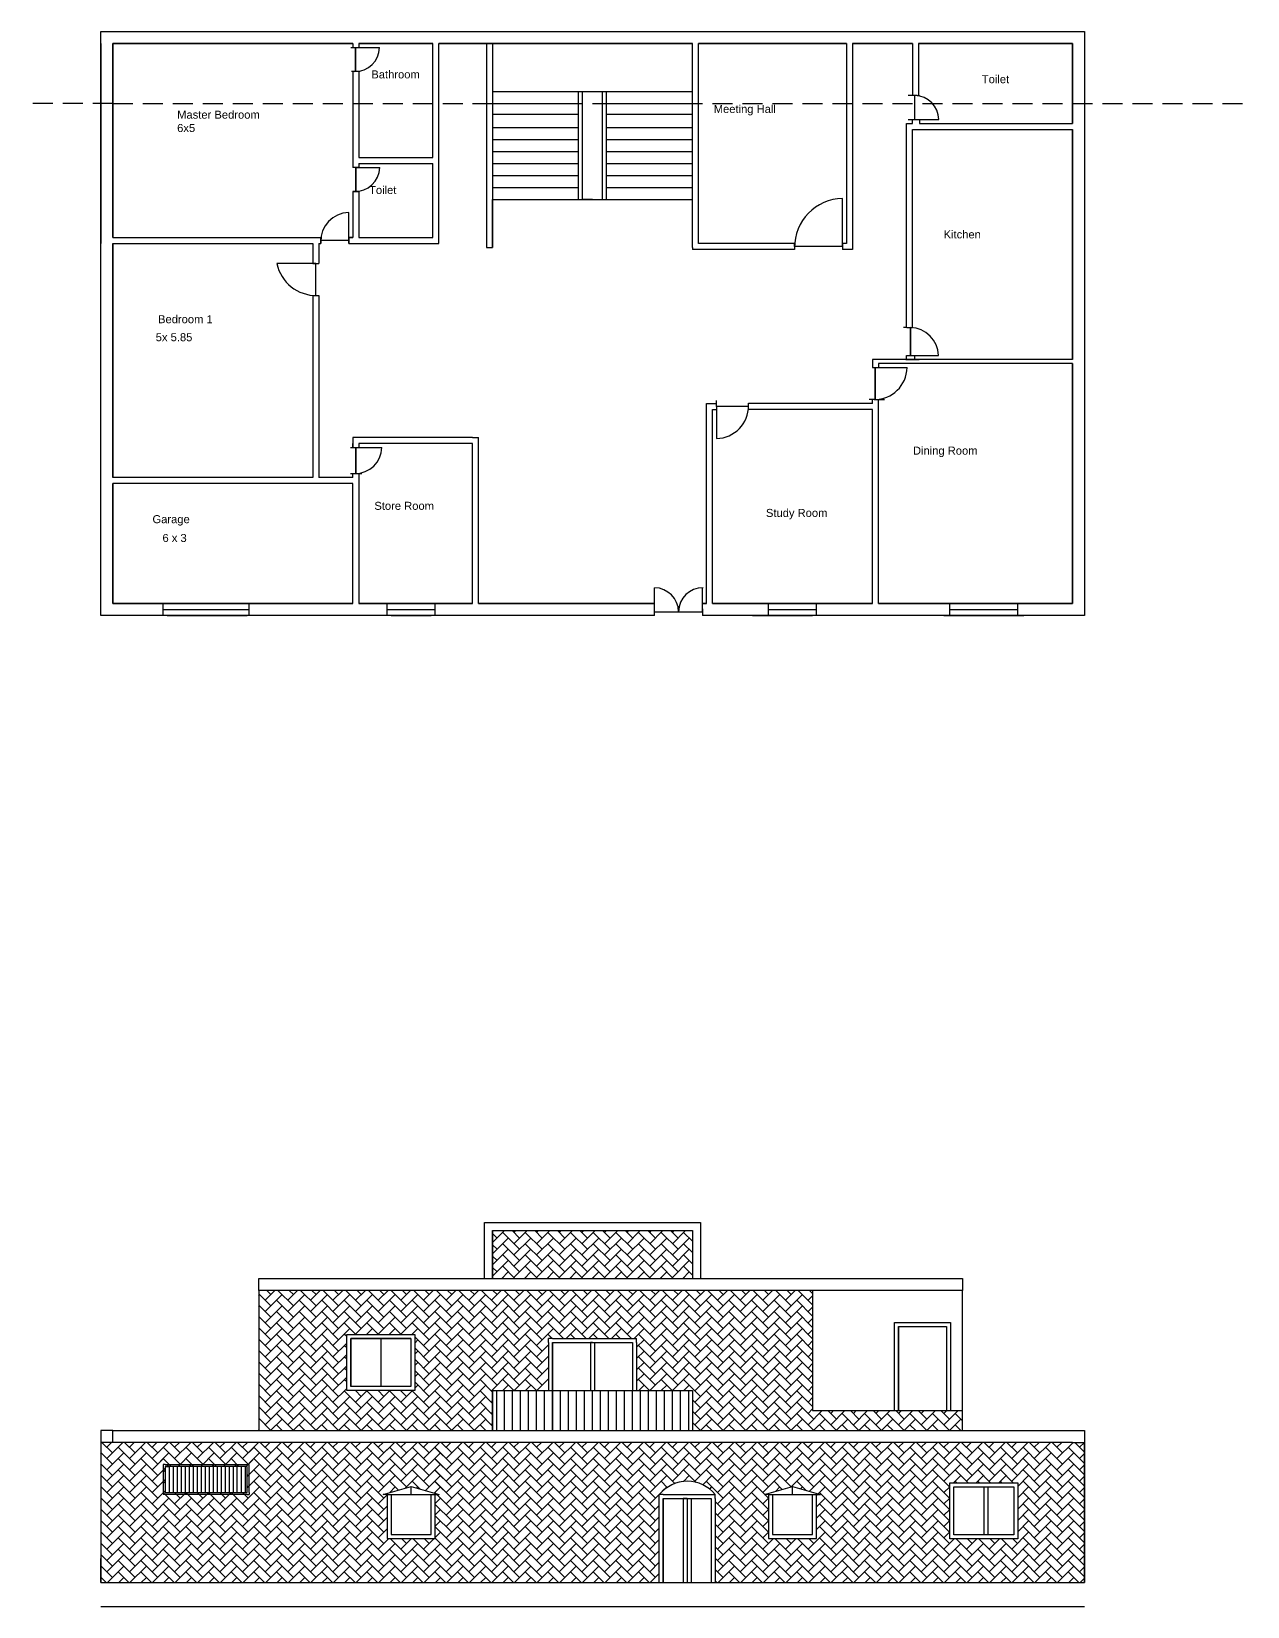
# Model space of a CAD drawing. Header units: inches. Extents: x 77.9 to 111.7, y 0 to 89.2.
# Drawn here: x 77.88 to 108.29, y -0.02 to 39.35 of the extents above; entities that cross this region are included whole.
import ezdxf

# ---------------------------------------------------------------- set-up
doc = ezdxf.new("R2010")
doc.units = ezdxf.units.IN
doc.header["$MEASUREMENT"] = 0
doc.linetypes.add('HIDDENX2', pattern=[0.75, 0.5, -0.25])
doc.layers.add('A', color=3, linetype='HIDDENX2')
doc.styles.get("Standard").update_dxf_attribs({"font": 'arial.ttf'})

msp = doc.modelspace()

# ---------------------------------------------------------------- hatches: boundary and pattern name
at = {"true_color": 0x9898cc}
h = msp.add_hatch(dxfattribs=at)
h.set_pattern_fill('AR-HBONE', color=253, scale=0.05)
h.paths.add_polyline_path([(86.776, 4.081), (83.322, 4.081), (83.322, 3.532), (83.272, 3.532), (81.222, 3.532), (81.172, 3.532), (81.172, 4.081), (79.911, 4.081), (79.611, 4.081), (79.611, 0.581), (93.578, 0.581), (93.578, 2.68), (93.578, 2.78, -0.471561), (94.978, 2.78), (94.978, 2.68), (94.978, 0.581), (104.211, 0.581), (104.211, 4.081), (103.911, 4.081), (97.507, 4.081), (97.507, 2.81), (97.607, 2.781), (97.507, 2.781), (97.507, 1.681), (96.307, 1.681), (96.307, 2.781), (96.207, 2.781), (96.307, 2.81), (96.307, 4.081), (87.976, 4.081), (87.976, 2.81), (88.076, 2.781), (87.976, 2.781), (87.976, 1.681), (86.776, 1.681), (86.776, 2.781), (86.676, 2.781), (86.776, 2.81)])
h.paths.add_polyline_path([(83.272, 2.832), (81.222, 2.832), (81.222, 3.482), (81.272, 3.482), (81.322, 3.482), (83.272, 3.482)], flags=16)
h.paths.add_polyline_path([(100.839, 3.072), (102.539, 3.072), (102.539, 1.672), (100.839, 1.672)], flags=16)
h.paths.add_polyline_path([(100.939, 2.972), (102.439, 2.972), (102.439, 1.772), (100.939, 1.772)], flags=0)
h.paths.add_polyline_path([(96.307, 7.881), (87.976, 7.881), (87.976, 4.381), (89.411, 4.381), (89.411, 5.381), (90.811, 5.381), (90.811, 6.581), (90.811, 6.681), (90.911, 6.681), (92.911, 6.681), (93.011, 6.68), (93.011, 6.581), (93.011, 5.381), (94.411, 5.381), (94.411, 4.381), (96.307, 4.381)])
h.paths.add_polyline_path([(85.761, 6.78), (86.776, 6.78), (86.776, 7.881), (83.561, 7.881), (83.561, 4.381), (86.776, 4.381), (86.776, 5.38), (85.761, 5.38)])
h.paths.add_polyline_path([(87.976, 7.881), (86.776, 7.881), (86.776, 6.78), (87.461, 6.78), (87.461, 5.38), (86.776, 5.38), (86.776, 4.381), (87.976, 4.381)])
h.paths.add_polyline_path([(97.411, 7.881), (96.307, 7.881), (96.307, 4.381), (97.507, 4.381), (97.507, 4.881), (97.411, 4.881)])
h.paths.add_polyline_path([(101.161, 4.881), (98.826, 4.881), (97.507, 4.881), (97.507, 4.381), (101.161, 4.381)])
h.paths.add_polyline_path([(94.411, 9.381), (89.411, 9.381), (89.411, 8.181), (94.411, 8.181)])
h = msp.add_hatch()
h.set_pattern_fill('GOST_GLASS', color=256)
h.set_pattern_definition([(45, (0, 0), (8.48528, 0), [5, -7]), (45, (2.1213, 0), (8.48528, 0), [2, -10]), (45, (0, 2.1213), (8.48528, 0), [2, -10])])
h.paths.add_polyline_path([(90.811, 6.681), (90.911, 6.681), (92.911, 6.681), (93.011, 6.68), (93.011, 6.581), (93.011, 5.381), (94.411, 5.381), (94.411, 4.381), (101.161, 4.381), (101.161, 4.881), (98.826, 4.881), (97.411, 4.881), (97.411, 7.881), (83.561, 7.881), (83.561, 4.381), (89.411, 4.381), (89.411, 5.381), (90.811, 5.381), (90.811, 6.581)])
h.paths.add_polyline_path([(87.461, 5.38), (85.761, 5.38), (85.761, 6.78), (87.461, 6.78)], flags=16)
h.paths.add_polyline_path([(87.361, 5.48), (85.861, 5.48), (85.861, 6.68), (87.361, 6.68)], flags=0)
h = msp.add_hatch(dxfattribs=at)
h.set_pattern_fill('AR-HBONE', color=253, scale=0.05)
h.paths.add_polyline_path([(104.211, 4.081), (103.911, 4.081), (79.911, 4.081), (79.611, 4.081), (79.611, 0.581), (93.578, 0.581), (93.578, 2.68), (93.578, 2.78, -0.471561), (94.978, 2.78), (94.978, 2.68), (94.978, 0.581), (104.211, 0.581)])
h.paths.add_polyline_path([(87.376, 2.981), (88.076, 2.781), (87.976, 2.781), (87.976, 1.681), (86.776, 1.681), (86.776, 2.781), (86.676, 2.781)], flags=16)
h.paths.add_polyline_path([(87.876, 2.781), (87.876, 1.781), (86.876, 1.781), (86.876, 2.781)], flags=0)
h.paths.add_polyline_path([(83.272, 3.482), (83.272, 2.832), (81.222, 2.832), (81.222, 3.482), (81.322, 3.482)], flags=16)
h.paths.add_polyline_path([(96.207, 2.781), (96.907, 2.981), (97.607, 2.781), (97.507, 2.781), (97.507, 1.681), (96.307, 1.681), (96.307, 2.781)], flags=16)
h.paths.add_polyline_path([(97.407, 2.781), (97.407, 1.781), (96.407, 1.781), (96.407, 2.781)], flags=0)
h.paths.add_polyline_path([(100.839, 3.072), (102.539, 3.072), (102.539, 1.672), (100.839, 1.672)], flags=16)
h.paths.add_polyline_path([(100.939, 2.972), (102.439, 2.972), (102.439, 1.772), (100.939, 1.772)], flags=0)

# ---------------------------------------------------------------- linework, layer by layer
for p, q in [((79.611, 39.054), (79.611, 34.054)), ((79.911, 39.054), (79.911, 34.204)), ((79.911, 39.054), (79.911, 34.204)), ((85.911, 39.054), (79.911, 39.054)), ((79.911, 39.047), (79.911, 37.547)), ((85.911, 39.054), (85.911, 38.954)), ((87.911, 39.054), (86.061, 39.054)), ((86.061, 39.054), (86.061, 38.954)), ((87.911, 39.054), (86.061, 39.054)), ((87.911, 36.204), (87.911, 39.054)), ((88.061, 34.054), (88.061, 39.054)), ((94.411, 39.054), (88.061, 39.054)), ((89.261, 39.054), (89.261, 37.854)), ((89.261, 39.054), (89.261, 33.954)), ((94.411, 39.054), (89.411, 39.054)), ((89.411, 39.054), (89.411, 33.954)), ((89.411, 39.054), (91.911, 39.054)), ((89.411, 39.054), (89.411, 37.854)), ((94.411, 34.054), (94.411, 39.054)), ((94.561, 34.054), (94.561, 39.054)), ((98.261, 39.054), (94.561, 39.054)), ((98.261, 39.054), (98.261, 34.054)), ((99.911, 39.054), (98.411, 39.054)), ((98.411, 39.054), (98.411, 34.054)), ((99.911, 39.054), (98.411, 39.054)), ((99.911, 39.054), (99.911, 37.754)), ((103.911, 39.054), (100.061, 39.054)), ((100.061, 39.054), (100.061, 37.754)), ((103.911, 37.054), (103.911, 39.054)), ((85.864, 38.954), (86.099, 38.954)), ((85.981, 38.954), (85.981, 38.354)), ((85.981, 38.354), (85.981, 38.954)), ((85.981, 38.954), (86.581, 38.954)), ((86.095, 38.354), (85.884, 38.354)), ((85.911, 38.354), (85.911, 35.954)), ((85.911, 38.354), (85.911, 36.054)), ((86.061, 38.354), (86.061, 36.204)), ((89.261, 37.854), (89.261, 37.554)), ((89.411, 37.854), (91.411, 37.854)), ((89.411, 37.854), (89.411, 37.554)), ((91.411, 37.854), (92.411, 37.854)), ((91.561, 36.054), (91.561, 37.854)), ((91.661, 36.054), (91.661, 37.854)), ((92.161, 35.154), (92.161, 37.854)), ((92.261, 35.154), (92.261, 37.854)), ((92.411, 37.854), (94.411, 37.854)), ((89.411, 37.554), (91.411, 37.554)), ((91.411, 37.554), (91.561, 37.554)), ((92.261, 37.554), (92.411, 37.554)), ((92.411, 37.554), (94.411, 37.554)), ((100.022, 37.754), (99.799, 37.754)), ((99.969, 37.154), (99.969, 37.754)), ((100.022, 37.754), (100.061, 37.754)), ((100.061, 37.754), (100.061, 37.754)), ((100.061, 37.754), (100.083, 37.754)), ((89.411, 37.283), (91.411, 37.283)), ((91.411, 37.283), (91.561, 37.283)), ((92.261, 37.283), (92.411, 37.283)), ((92.411, 37.283), (94.282, 37.283)), ((94.282, 37.283), (94.411, 37.283)), ((99.761, 31.954), (99.761, 37.054)), ((99.761, 37.054), (99.911, 37.054)), ((99.8, 37.154), (100.022, 37.154)), ((99.911, 37.054), (99.911, 37.154)), ((99.969, 37.154), (100.569, 37.154)), ((100.022, 37.154), (100.121, 37.154)), ((100.083, 37.154), (100.083, 37.054)), ((100.083, 37.054), (103.911, 37.054)), ((89.411, 36.954), (91.411, 36.954)), ((89.411, 36.654), (91.411, 36.654)), ((91.411, 36.954), (91.561, 36.954)), ((91.411, 36.654), (91.561, 36.654)), ((92.261, 36.954), (92.411, 36.954)), ((92.261, 36.654), (92.411, 36.654)), ((92.411, 36.954), (94.411, 36.954)), ((92.411, 36.654), (94.411, 36.654)), ((99.911, 31.954), (99.911, 36.904)), ((99.911, 36.904), (103.911, 36.904)), ((103.911, 31.154), (103.911, 36.904)), ((89.411, 36.354), (91.411, 36.354)), ((91.411, 36.354), (91.561, 36.354)), ((92.261, 36.354), (92.411, 36.354)), ((92.411, 36.354), (94.411, 36.354)), ((86.061, 35.954), (85.911, 35.954)), ((85.986, 35.954), (85.986, 35.354)), ((85.986, 35.354), (85.986, 35.954)), ((85.986, 35.954), (86.586, 35.954)), ((86.061, 36.204), (87.911, 36.204)), ((86.061, 36.054), (87.911, 36.054)), ((86.061, 36.054), (86.061, 35.954)), ((86.061, 36.054), (86.061, 35.954)), ((87.911, 34.204), (87.911, 36.054)), ((89.411, 36.054), (91.411, 36.054)), ((91.411, 36.054), (91.561, 36.054)), ((91.561, 35.154), (91.561, 36.054)), ((91.661, 35.154), (91.661, 36.054)), ((92.261, 36.054), (92.411, 36.054)), ((92.411, 36.054), (94.411, 36.054)), ((89.411, 35.754), (91.411, 35.754)), ((89.411, 35.454), (91.411, 35.454)), ((91.411, 35.754), (91.561, 35.754)), ((91.411, 35.454), (91.561, 35.454)), ((92.261, 35.754), (92.411, 35.754)), ((92.261, 35.454), (92.411, 35.454)), ((92.411, 35.754), (94.411, 35.754)), ((92.411, 35.454), (94.411, 35.454)), ((86.061, 35.354), (85.911, 35.354)), ((85.911, 35.354), (85.986, 35.354)), ((85.911, 35.354), (85.911, 34.204)), ((85.986, 35.354), (86.061, 35.354)), ((86.061, 35.354), (86.061, 34.204)), ((89.411, 33.954), (89.411, 35.154)), ((89.411, 35.154), (91.411, 35.154)), ((89.411, 35.154), (91.411, 35.154)), ((91.411, 35.154), (92.411, 35.154)), ((91.911, 35.154), (91.661, 35.154)), ((92.411, 35.154), (94.411, 35.154)), ((92.411, 35.154), (94.411, 35.154)), ((98.161, 33.979), (98.161, 35.179)), ((85.811, 34.129), (85.811, 34.829)), ((79.911, 34.054), (84.911, 34.054)), ((79.911, 34.054), (83.911, 34.054)), ((79.911, 34.054), (79.911, 28.204)), ((83.911, 34.054), (84.911, 34.054)), ((84.911, 34.054), (84.911, 33.554)), ((84.911, 34.054), (84.911, 33.554)), ((85.061, 34.054), (85.061, 33.554)), ((85.061, 34.054), (85.111, 34.054)), ((85.111, 34.054), (85.111, 34.204)), ((85.811, 34.129), (85.111, 34.129)), ((85.111, 34.129), (85.111, 34.054)), ((85.911, 34.204), (85.811, 34.204)), ((85.811, 34.204), (85.811, 34.054)), ((85.811, 34.054), (85.811, 34.129)), ((85.811, 34.054), (87.911, 34.054)), ((87.911, 34.054), (88.061, 34.054)), ((89.261, 33.954), (89.411, 33.954)), ((94.411, 33.954), (94.411, 34.054)), ((94.411, 33.954), (94.411, 33.904)), ((96.961, 33.904), (94.411, 33.904)), ((96.961, 34.054), (94.561, 34.054)), ((96.961, 33.979), (96.961, 34.054)), ((96.961, 34.054), (96.961, 33.904)), ((98.161, 33.979), (96.961, 33.979)), ((98.261, 34.054), (98.161, 34.054)), ((98.261, 34.054), (98.161, 34.054)), ((98.161, 34.054), (98.161, 33.904)), ((98.411, 33.904), (98.161, 33.904)), ((98.411, 34.054), (98.411, 33.904)), ((84.186, 33.554), (84.016, 33.554)), ((84.986, 33.554), (84.186, 33.554)), ((84.911, 33.554), (85.061, 33.554)), ((84.986, 32.754), (84.986, 33.554)), ((84.911, 32.754), (84.911, 28.204)), ((84.911, 32.754), (85.061, 32.754)), ((85.061, 32.754), (85.061, 28.204)), ((99.761, 31.954), (99.683, 31.954)), ((99.77, 31.954), (99.761, 31.954)), ((99.77, 31.954), (99.761, 31.954)), ((99.77, 31.954), (99.911, 31.954)), ((99.861, 31.254), (99.861, 31.954)), ((99.861, 31.954), (99.861, 31.254)), ((103.911, 31.154), (98.911, 31.154)), ((98.911, 31.154), (98.911, 31.054)), ((99.744, 31.154), (100.077, 31.154)), ((99.761, 31.154), (99.761, 31.254)), ((99.761, 31.254), (99.961, 31.254)), ((99.861, 31.254), (100.561, 31.254)), ((103.911, 31.154), (99.911, 31.154)), ((99.961, 31.254), (99.961, 31.154)), ((98.911, 31.054), (98.911, 30.954)), ((98.911, 30.954), (99.034, 30.954)), ((98.911, 30.954), (98.972, 30.954)), ((98.972, 30.954), (98.972, 30.154)), ((98.972, 30.154), (98.972, 30.954)), ((98.972, 30.954), (99.772, 30.954)), ((99.034, 30.954), (99.061, 30.954)), ((103.911, 31.054), (99.061, 31.054)), ((99.061, 31.054), (99.061, 30.954)), ((103.911, 31.054), (99.911, 31.054)), ((103.911, 25.054), (103.911, 31.054)), ((103.911, 25.054), (103.911, 31.054)), ((94.761, 25.054), (94.761, 30.054)), ((94.761, 30.054), (94.911, 30.054)), ((94.911, 30.054), (95.011, 30.054)), ((95.011, 29.98), (95.011, 30.127)), ((95.811, 29.982), (95.011, 29.98)), ((95.011, 29.98), (95.011, 29.851)), ((95.011, 29.98), (95.011, 29.18)), ((95.811, 29.901), (95.811, 30.063)), ((95.911, 30.054), (95.811, 30.054)), ((98.911, 30.054), (95.911, 30.054)), ((98.996, 30.154), (98.826, 30.154)), ((98.911, 30.054), (98.911, 30.154)), ((98.996, 30.154), (99.207, 30.154)), ((99.061, 30.054), (99.061, 30.153)), ((99.061, 25.054), (99.061, 30.054)), ((94.911, 25.054), (94.911, 29.904)), ((94.911, 29.904), (95.014, 29.904)), ((95.911, 29.904), (95.811, 29.904)), ((98.911, 29.904), (95.911, 29.904)), ((98.911, 25.054), (98.911, 29.904)), ((88.911, 29.204), (85.911, 29.204)), ((85.911, 29.204), (85.911, 29.054)), ((88.911, 29.204), (89.061, 29.204)), ((89.061, 29.054), (89.061, 29.204)), ((85.854, 28.954), (86.132, 28.954)), ((85.911, 29.054), (85.911, 28.954)), ((85.911, 28.954), (85.911, 29.054)), ((85.993, 28.954), (85.993, 28.304)), ((85.993, 28.304), (85.993, 28.954)), ((85.993, 28.954), (86.643, 28.954)), ((88.911, 29.054), (86.061, 29.054)), ((86.061, 29.054), (86.061, 28.954)), ((88.911, 25.054), (88.911, 29.054)), ((89.061, 25.054), (89.061, 29.054)), ((84.911, 28.204), (79.911, 28.204)), ((85.911, 28.054), (79.911, 28.054)), ((79.911, 28.054), (79.911, 25.054)), ((85.911, 28.204), (85.061, 28.204)), ((85.86, 28.304), (86.139, 28.304)), ((85.911, 28.204), (85.911, 28.304)), ((85.911, 25.054), (85.911, 28.054)), ((86.061, 28.304), (86.061, 25.054)), ((93.461, 24.849), (93.461, 25.449)), ((94.661, 24.849), (94.661, 25.449)), ((79.911, 25.054), (85.911, 25.054)), ((79.911, 25.054), (82.911, 25.054)), ((79.911, 25.054), (85.911, 25.054)), ((81.172, 24.754), (81.172, 25.054)), ((81.172, 24.904), (83.322, 24.904)), ((83.322, 24.754), (83.322, 25.054)), ((86.061, 25.054), (88.911, 25.054)), ((86.061, 25.054), (88.911, 25.054)), ((86.776, 24.754), (86.776, 25.054)), ((86.776, 24.904), (87.976, 24.904)), ((87.976, 24.754), (87.976, 25.054)), ((89.061, 25.054), (93.461, 25.054)), ((89.061, 25.054), (93.461, 25.054)), ((93.461, 24.849), (93.461, 25.132)), ((93.461, 24.754), (93.461, 24.849)), ((93.461, 24.849), (94.061, 24.849)), ((94.061, 24.849), (94.661, 24.849)), ((94.661, 24.918), (94.661, 25.19)), ((94.661, 25.054), (94.761, 25.054)), ((94.661, 25.054), (94.761, 25.054)), ((94.661, 24.918), (94.661, 24.754)), ((94.911, 25.054), (98.911, 25.054)), ((94.911, 25.054), (98.911, 25.054)), ((96.307, 24.754), (96.307, 25.054)), ((96.307, 24.904), (97.507, 24.904)), ((97.507, 24.754), (97.507, 25.054)), ((99.061, 25.054), (103.911, 25.054)), ((100.839, 24.754), (100.839, 25.054)), ((100.839, 24.904), (102.539, 24.904)), ((102.539, 24.754), (102.539, 25.054)), ((81.272, 24.754), (83.272, 24.754)), ((86.876, 24.754), (87.876, 24.754)), ((87.876, 24.754), (86.876, 24.754)), ((94.761, 24.754), (94.661, 24.754)), ((95.907, 24.754), (96.907, 24.754)), ((96.407, 24.754), (97.407, 24.754)), ((97.407, 24.754), (96.407, 24.754)), ((97.407, 24.754), (97.407, 24.754)), ((100.696, 24.754), (102.696, 24.754)), ((89.411, 9.381), (89.411, 8.181)), ((89.411, 9.381), (89.411, 8.181)), ((89.411, 8.181), (89.411, 9.381)), ((89.411, 9.381), (94.411, 9.381)), ((94.411, 9.381), (94.411, 8.181)), ((94.411, 9.381), (94.411, 8.181)), ((83.561, 7.881), (83.561, 8.181)), ((83.561, 8.181), (101.161, 8.181)), ((101.161, 7.881), (83.561, 7.881)), ((83.561, 7.881), (83.561, 4.381)), ((97.411, 7.881), (97.411, 4.881)), ((101.161, 8.181), (101.161, 7.881)), ((101.161, 4.381), (101.161, 7.881)), ((99.561, 4.881), (99.561, 6.981)), ((99.561, 6.981), (100.761, 6.981)), ((99.561, 6.981), (99.561, 4.881)), ((100.761, 6.981), (100.761, 4.881)), ((87.361, 6.68), (85.861, 6.68)), ((85.861, 6.68), (85.861, 5.48)), ((86.611, 6.68), (86.611, 5.48)), ((87.361, 6.68), (87.361, 5.48)), ((87.361, 6.68), (87.361, 5.48)), ((90.911, 6.681), (90.811, 6.681)), ((90.811, 6.581), (90.811, 6.68)), ((90.811, 6.581), (90.811, 5.381)), ((90.911, 6.681), (92.911, 6.681)), ((90.911, 6.581), (92.911, 6.581)), ((90.911, 6.581), (90.911, 5.381)), ((90.911, 6.581), (91.911, 6.581)), ((91.911, 6.581), (91.861, 6.581)), ((91.861, 6.581), (91.861, 5.381)), ((91.911, 6.581), (91.961, 6.581)), ((91.961, 6.581), (91.961, 5.381)), ((92.911, 6.681), (93.011, 6.68)), ((92.911, 6.581), (92.911, 5.381)), ((93.011, 6.581), (93.011, 6.68)), ((93.011, 6.581), (93.011, 5.381)), ((87.361, 5.48), (85.861, 5.48)), ((89.411, 4.381), (89.411, 5.381)), ((89.411, 5.381), (94.411, 5.381)), ((89.411, 5.381), (89.411, 4.381)), ((89.511, 5.381), (89.511, 4.381)), ((89.711, 4.381), (89.711, 5.381)), ((89.911, 4.381), (89.911, 5.381)), ((90.111, 4.381), (90.111, 5.381)), ((90.311, 4.381), (90.311, 5.381)), ((90.511, 4.381), (90.511, 5.381)), ((90.711, 4.381), (90.711, 5.381)), ((90.911, 4.381), (90.911, 5.381)), ((90.911, 5.381), (90.911, 4.381)), ((91.111, 4.381), (91.111, 5.381)), ((91.311, 4.381), (91.311, 5.381)), ((91.511, 4.381), (91.511, 5.381)), ((91.711, 4.381), (91.711, 5.381)), ((91.911, 4.381), (91.911, 5.381)), ((92.111, 4.381), (92.111, 5.381)), ((92.311, 4.381), (92.311, 5.381)), ((92.511, 4.381), (92.511, 5.381)), ((92.711, 4.381), (92.711, 5.381)), ((92.911, 4.381), (92.911, 5.381)), ((93.111, 4.381), (93.111, 5.381)), ((93.311, 4.381), (93.311, 5.381)), ((93.511, 4.381), (93.511, 5.381)), ((93.711, 4.381), (93.711, 5.381)), ((93.911, 4.381), (93.911, 5.381)), ((94.111, 4.381), (94.111, 5.381)), ((94.311, 5.381), (94.311, 4.381)), ((94.411, 5.381), (94.411, 4.381)), ((94.411, 5.381), (94.411, 4.381)), ((97.411, 4.881), (98.826, 4.881)), ((98.826, 4.881), (101.161, 4.881)), ((79.611, 4.381), (79.611, 0.581)), ((79.911, 4.381), (79.611, 4.381)), ((79.911, 4.081), (79.911, 4.381)), ((79.911, 4.381), (103.911, 4.381)), ((83.561, 4.381), (101.161, 4.381)), ((90.911, 4.381), (92.911, 4.381)), ((103.911, 4.381), (104.211, 4.381)), ((104.211, 4.381), (104.211, 0.581)), ((79.911, 4.081), (79.611, 4.081)), ((103.911, 4.081), (79.911, 4.081)), ((103.911, 4.081), (104.211, 4.081)), ((104.211, 0.581), (104.211, 4.081)), ((81.172, 3.532), (81.172, 2.832)), ((81.222, 3.532), (81.172, 3.532)), ((81.172, 3.281), (81.172, 3.231)), ((81.222, 3.532), (83.272, 3.532)), ((81.222, 3.482), (81.222, 2.832)), ((81.272, 3.482), (81.222, 3.482)), ((81.222, 3.482), (81.322, 3.482)), ((83.272, 3.482), (81.272, 3.482)), ((81.322, 3.482), (81.322, 2.832)), ((81.422, 3.482), (81.422, 2.832)), ((81.522, 3.482), (81.522, 2.832)), ((81.622, 3.482), (81.622, 2.832)), ((81.722, 3.482), (81.722, 2.832)), ((81.822, 3.482), (81.822, 2.832)), ((81.922, 3.482), (81.922, 2.832)), ((82.022, 3.482), (82.022, 2.832)), ((82.122, 3.482), (82.122, 2.832)), ((82.222, 3.482), (82.222, 2.832)), ((82.322, 3.482), (82.322, 2.832)), ((82.422, 3.482), (82.422, 2.832)), ((82.522, 3.482), (82.522, 2.832)), ((82.622, 3.482), (82.622, 2.832)), ((82.722, 3.482), (82.722, 2.832)), ((82.822, 3.482), (82.822, 2.832)), ((82.922, 3.482), (82.922, 2.832)), ((83.018, 3.479), (83.018, 2.829)), ((83.122, 3.482), (83.122, 2.832)), ((83.222, 3.482), (83.222, 2.832)), ((83.272, 3.532), (83.322, 3.532)), ((83.272, 2.832), (83.272, 3.482)), ((83.322, 2.832), (83.322, 3.532)), ((83.272, 2.782), (81.172, 2.782)), ((81.222, 2.832), (83.272, 2.832)), ((83.272, 2.782), (83.322, 2.782)), ((83.322, 2.832), (83.322, 2.782)), ((83.322, 2.832), (83.324, 2.832)), ((86.676, 2.781), (87.376, 2.981)), ((86.776, 2.781), (86.676, 2.781)), ((86.776, 2.781), (87.976, 2.781)), ((86.876, 2.781), (86.876, 1.781)), ((87.376, 2.781), (87.376, 2.981)), ((87.376, 2.981), (88.076, 2.781)), ((87.876, 1.781), (87.876, 2.781)), ((87.976, 2.781), (88.076, 2.781)), ((93.578, 2.68), (93.578, 2.78)), ((93.678, 2.78), (93.578, 2.78)), ((93.678, 2.78), (94.878, 2.78)), ((94.628, 2.78), (94.628, 2.78)), ((94.878, 2.78), (94.978, 2.78)), ((94.978, 2.68), (94.978, 2.78)), ((96.207, 2.781), (96.907, 2.981)), ((96.307, 2.781), (96.207, 2.781)), ((96.307, 2.781), (97.507, 2.781)), ((96.407, 2.781), (96.407, 1.781)), ((96.907, 2.781), (96.907, 2.981)), ((96.907, 2.981), (96.907, 2.981)), ((96.907, 2.981), (97.607, 2.781)), ((97.407, 1.781), (97.407, 2.781)), ((97.407, 2.781), (97.607, 2.781)), ((97.507, 2.781), (97.607, 2.781)), ((101.689, 2.972), (101.689, 1.772)), ((101.689, 2.972), (101.789, 2.972)), ((101.789, 2.972), (101.789, 1.772)), ((93.578, 0.58), (93.578, 2.68)), ((93.678, 0.58), (93.678, 2.68)), ((93.678, 2.68), (94.878, 2.68)), ((93.678, 2.68), (93.678, 0.58)), ((93.678, 0.58), (93.678, 2.68)), ((93.678, 2.68), (94.278, 2.68)), ((94.278, 2.68), (94.178, 2.68)), ((94.178, 2.68), (94.178, 0.58)), ((94.278, 2.68), (94.278, 0.58)), ((94.278, 2.68), (94.378, 2.68)), ((94.378, 2.68), (94.378, 0.58)), ((94.878, 2.68), (94.878, 0.58)), ((94.978, 2.68), (94.978, 0.58)), ((96.407, 2.528), (96.407, 1.781)), ((97.407, 1.781), (97.407, 2.528)), ((86.876, 1.781), (87.876, 1.781)), ((96.407, 1.781), (97.407, 1.781)), ((79.611, 0.581), (79.611, 1.181)), ((79.611, 0.581), (104.211, 0.581)), ((79.611, -0.019), (104.211, -0.019))]:
    msp.add_line(p, q)
for points in [[(93.461, 24.754), (79.611, 24.754), (79.611, 39.354), (104.211, 39.354), (104.211, 24.754), (94.661, 24.754)], [(79.911, 39.054), (85.911, 39.054)], [(79.911, 34.204), (79.911, 39.054)], [(86.061, 39.054), (87.911, 39.054)], [(88.061, 39.054), (94.411, 39.054)], [(94.561, 39.054), (98.261, 39.054)], [(98.411, 39.054), (99.911, 39.054)], [(100.061, 39.054), (103.911, 39.054), (103.911, 37.054)], [(103.911, 36.904), (103.911, 31.154)], [(79.911, 34.204), (85.111, 34.204)], [(79.911, 34.054), (84.911, 34.054)], [(79.911, 28.204), (79.911, 34.054)], [(85.061, 34.054), (85.111, 34.054)], [(85.811, 34.204), (85.911, 34.204)], [(85.811, 34.054), (87.911, 34.054)], [(86.061, 34.204), (87.911, 34.204)], [(103.911, 31.054), (103.911, 25.054), (99.061, 25.054)], [(85.911, 25.054), (79.911, 25.054), (79.911, 28.054)], [(88.911, 25.054), (86.061, 25.054)], [(93.461, 25.054), (89.061, 25.054)], [(94.761, 25.054), (94.661, 25.054)], [(98.911, 25.054), (94.911, 25.054)], [(89.211, 8.181), (89.211, 9.581), (94.611, 9.581), (94.611, 8.181)], [(89.411, 8.181), (89.411, 9.381), (94.411, 9.381), (94.411, 8.181)], [(99.461, 4.881), (99.461, 7.081), (100.861, 7.081), (100.861, 4.881)], [(99.561, 4.881), (99.561, 6.981), (100.761, 6.981), (100.761, 4.881)], [(99.561, 4.881), (99.561, 6.981), (100.761, 6.981), (100.761, 4.881)], [(85.861, 5.48), (85.861, 6.68), (87.361, 6.68), (87.361, 5.48), (85.861, 5.48)], [(85.861, 6.68), (87.361, 6.68), (87.361, 5.48), (85.861, 5.48), (85.861, 6.68)], [(90.911, 5.381), (90.911, 6.581), (92.911, 6.581), (92.911, 5.381)], [(86.776, 2.781), (86.776, 1.681), (87.976, 1.681), (87.976, 2.781)], [(86.876, 2.781), (86.876, 1.781), (87.876, 1.781), (87.876, 2.781)], [(86.876, 2.781), (86.876, 1.781), (87.876, 1.781), (87.876, 2.781)], [(96.307, 2.781), (96.307, 1.681), (97.507, 1.681), (97.507, 2.781)], [(96.407, 2.781), (96.407, 1.781), (97.407, 1.781), (97.407, 2.781)], [(96.407, 2.781), (96.407, 1.781), (97.407, 1.781), (97.407, 2.781)]]:
    msp.add_lwpolyline(points)
for points in [[(85.761, 5.38), (85.761, 6.78), (87.461, 6.78), (87.461, 5.38)], [(100.839, 1.672), (100.839, 3.072), (102.539, 3.072), (102.539, 1.672)], [(100.939, 1.772), (100.939, 2.972), (102.439, 2.972), (102.439, 1.772)]]:
    msp.add_lwpolyline(points, close=True)
for centre, radius, start, end in [((85.971, 38.963), 0.61, 269.0653, 359.0653), ((99.956, 37.14), 0.613, 1.2263, 88.7737), ((85.967, 35.972), 0.619, 268.2643, 358.2643), ((98.177, 33.962), 1.216, 90.7685, 180.7685), ((85.83, 34.109), 0.719, 91.5241, 181.5241), ((85.001, 33.759), 1.006, 191.8127, 270.849), ((99.833, 31.226), 0.728, 2.165, 87.835), ((98.963, 30.962), 0.809, 269.3854, 359.3854), ((94.998, 29.992), 0.812, 270.861, 0.7144), ((85.979, 28.968), 0.664, 268.7906, 358.7906), ((93.445, 24.833), 0.616, 1.5043, 88.4957), ((94.666, 24.844), 0.605, 89.5002, 179.5002), ((94.278, 2.203), 0.907, 39.5065, 140.4935)]:
    msp.add_arc(centre, radius, start, end)
at = {"layer": 'A'}
for p, q in [((79.911, 39.054), (79.911, 37.554)), ((79.911, 37.554), (77.88, 37.554)), ((79.911, 37.554), (108.286, 37.554))]:
    msp.add_line(p, q, dxfattribs=at)

# ---------------------------------------------------------------- texts
at = {"char_height": 0.2, "attachment_point": 1}
for s, width, heights, insert in [('Bathroom', 1.28809, [0], (86.377, 38.381)), ('Toilet', 2.96974, [0.973], (101.643, 38.261)), ('Meeting Hall', 3.01636, [0], (94.939, 37.517)), ('Master Bedroom\\P6x5', 2.5482, [0], (81.522, 37.375)), ('Toilet', 1.37018, [0], (86.321, 35.491)), ('Kitchen', 2.86156, [0], (100.687, 34.382)), ('Bedroom 1', 3.01616, [0], (81.044, 32.261)), ('5x 5.85', 1.82365, [0], (80.986, 31.811)), ('Dining Room', 3.99087, [0], (99.92, 28.976)), ('Store Room', 2.45731, [0], (86.453, 27.596)), ('Garage', 4.15218, [0], (80.905, 27.262)), ('Study Room', 3.16754, [1.411], (96.244, 27.419)), ('6 x 3', 3.07102, [0], (81.155, 26.793))]:
    msp.add_mtext_dynamic_manual_height_columns(s, width=width, gutter_width=1, heights=heights, dxfattribs=dict(at, insert=insert))

doc.saveas('drawing.dxf')
